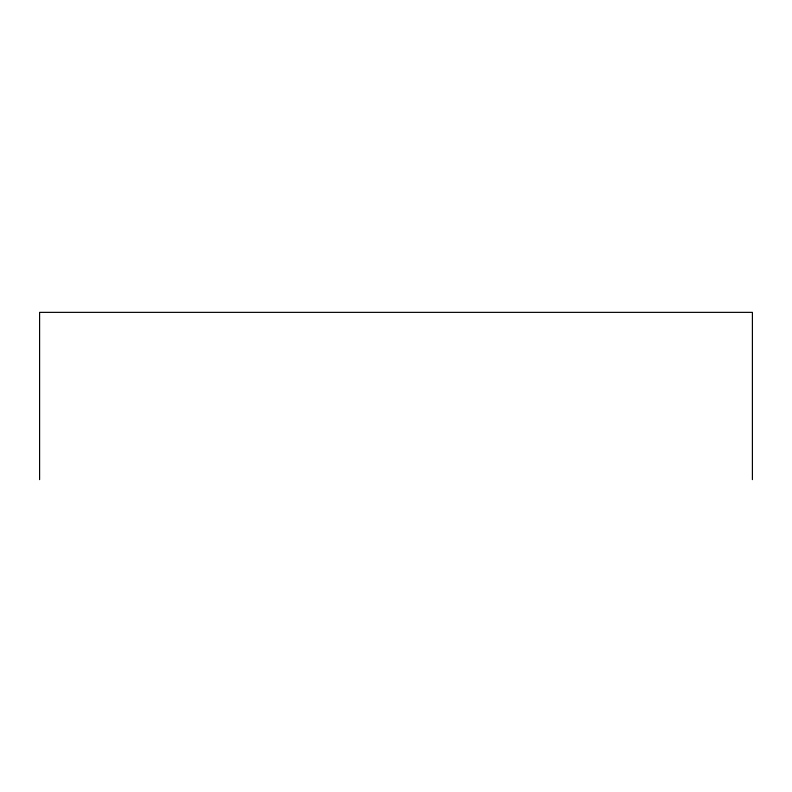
<?xml version="1.0" encoding="UTF-8"?>
<svg xmlns="http://www.w3.org/2000/svg" width="792" height="792" viewBox="0 0 792 792"><rect width="100%" height="100%" fill="white"/><g stroke="black" fill="none" stroke-linecap="round" stroke-linejoin="round"><path stroke-width="1.19" d="M752.4 479.635L752.4 312.365L39.6 312.365L39.6 479.635"/></g></svg>
